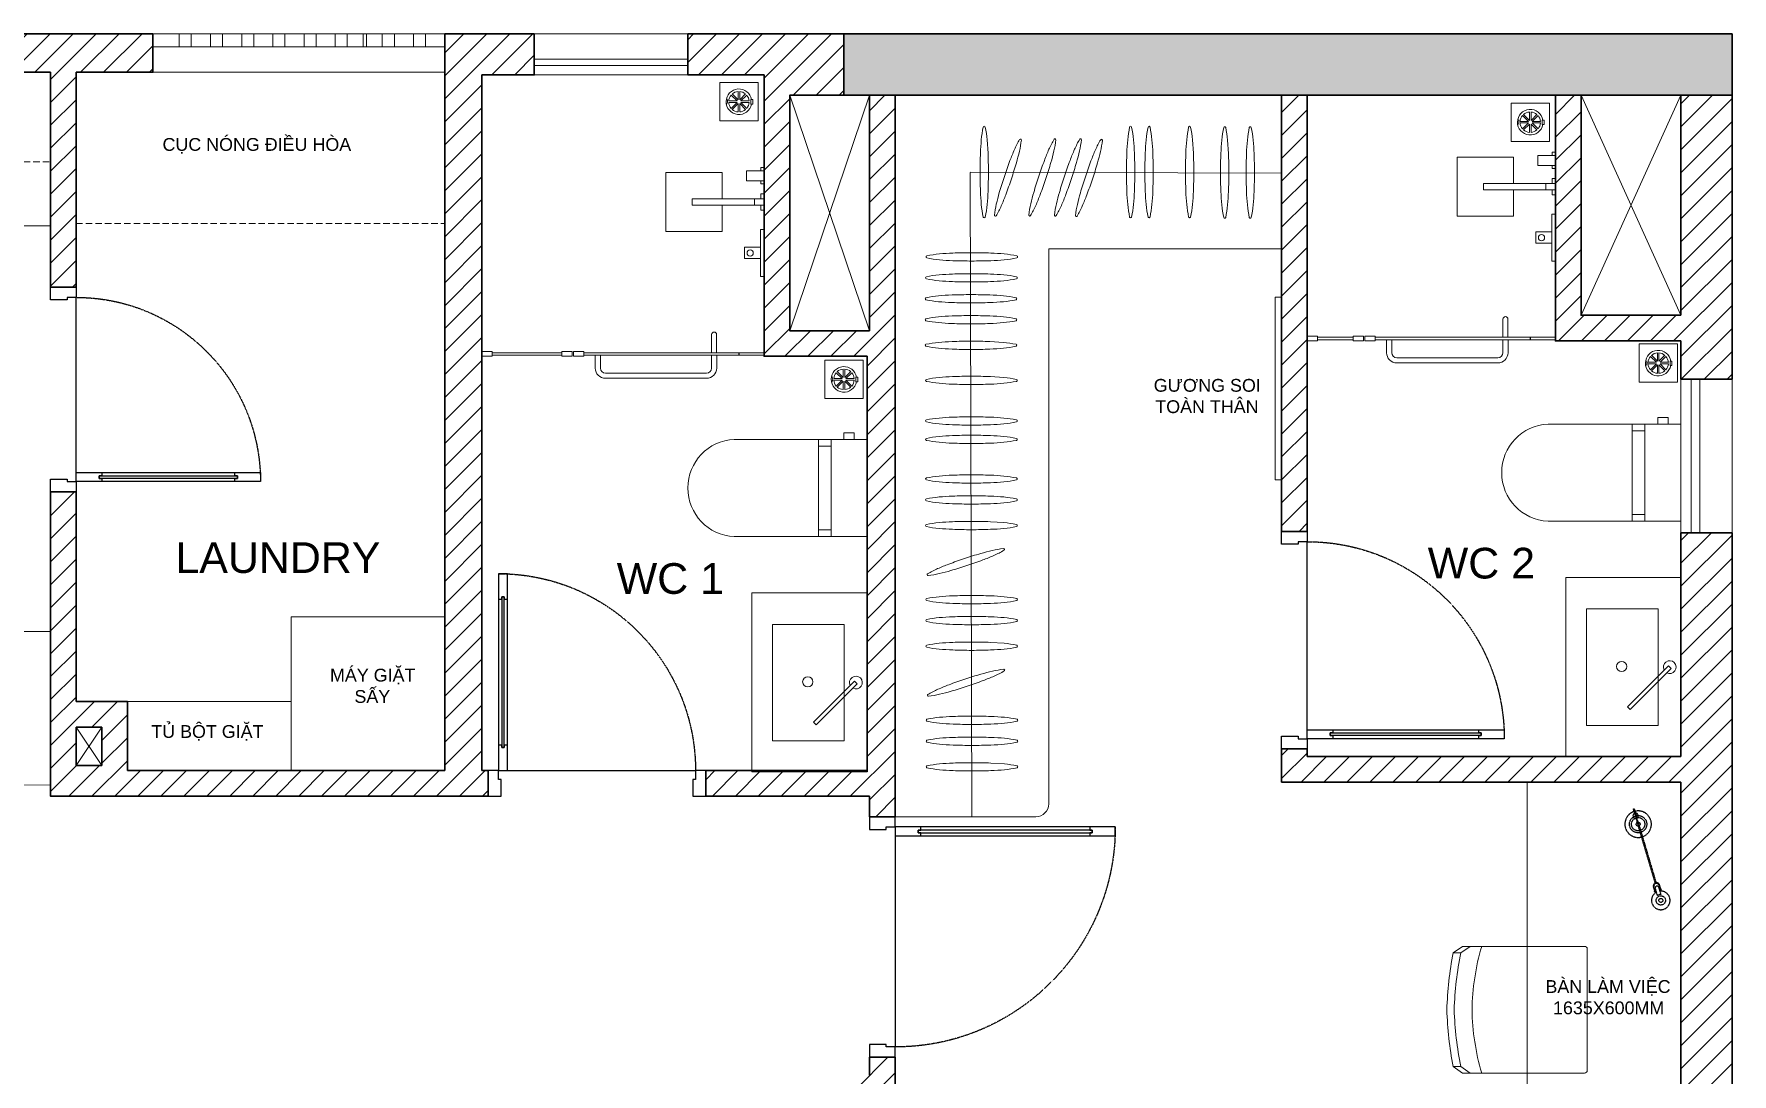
# Model space of a CAD drawing. Header units: millimetres. Extents: x 7780 to 20500, y -15070 to -6359.
# Drawn here: x 13865 to 20500, y -11285 to -7219 of the extents above; entities that cross this region are included whole.
import ezdxf

# ---------------------------------------------------------------- set-up
doc = ezdxf.new("R2010")
doc.units = ezdxf.units.MM
doc.header["$LTSCALE"] = 0.5
for name, pattern in [('DASHED2', [0.375, 0.25, -0.125]), ('HIDDEN', [0.375, 0.25, -0.125]), ('YLD.Studio专用线型012', [9.525, 6.35, -3.175])]:
    doc.linetypes.add(name, pattern=pattern)
for name, color, linetype, lineweight in [('0 TEXT @ 100', 7, 'Continuous', 13), ('01-TBI', 37, 'Continuous', 9), ('07- vatdung_codinh', 35, 'Continuous', 5), ('A-Khuat', 250, 'DASHED2', 13), ('AZ-Furniture', 35, 'Continuous', 9), ('L-0.20', 157, 'Continuous', 20), ('L-Door', 153, 'Continuous', 15), ('L-Fixture', 157, 'Continuous', 13), ('L-Fur', 35, 'Continuous', 13), ('L-Hatch', 251, 'Continuous', 5), ('L-Hatch @ 1', 251, 'Continuous', 5), ('L-Wall', 254, 'Continuous', 30)]:
    doc.layers.add(name, color=color, linetype=linetype, lineweight=lineweight)
doc.styles.add('Text Ghi chú (ANNO)', font='arial.ttf', dxfattribs={"height": 4})
pattern_1 = [(45, (351657.15, 316231.06), (-44.901281, 44.901281), [])]

# ---------------------------------------------------------------- blocks, each defined once
blk = doc.blocks.new('*U5')
at = {"ltscale": 100}
for p, q in [((-75, 200), (-75, 860)), ((-40, 860), (-40, 200))]:
    blk.add_line(p, q, dxfattribs=at)
at = {"color": 8, "ltscale": 100}
blk.add_line((-40, 100), (-900, 100), dxfattribs=at)
at = {"ltscale": 100}
for points in [[(-40, 960), (-40, 860), (-52.5, 860), (-52.5, 870), (-62.5, 870), (-62.5, 860), (-75, 860), (-75, 960)], [(-62.5, 200), (-62.5, 190), (-52.5, 190), (-52.5, 200), (-40, 200), (-40, 100), (-75, 100), (-75, 200)], [(-940, 100), (-900, 100), (-900, 65), (-890, 65), (-890, 0), (-940, 0)], [(-50, 65), (-40, 65), (-40, 100), (0, 100), (0, 0), (-50, 0)]]:
    blk.add_lwpolyline(points, close=True, dxfattribs=at)
at = {"color": 8, "ltscale": 100}
blk.add_lwpolyline([(-62.5, 870), (-52.5, 870), (-52.5, 190), (-62.5, 190)], close=True, dxfattribs=at)
at = {"color": 8, "linetype": 'HIDDEN', "ltscale": 10}
blk.add_arc((-40, 100), 860, 90, 180, dxfattribs=at)
blk = doc.blocks.new('*U6')
at = {"ltscale": 100}
for p, q in [((-75, 200), (-75, 770)), ((-40, 770), (-40, 200))]:
    blk.add_line(p, q, dxfattribs=at)
at = {"color": 8, "ltscale": 100}
blk.add_line((-40, 100), (-810, 100), dxfattribs=at)
at = {"ltscale": 100}
for points in [[(-40, 870), (-40, 770), (-52.5, 770), (-52.5, 780), (-62.5, 780), (-62.5, 770), (-75, 770), (-75, 870)], [(-62.5, 200), (-62.5, 190), (-52.5, 190), (-52.5, 200), (-40, 200), (-40, 100), (-75, 100), (-75, 200)], [(-850, 100), (-810, 100), (-810, 65), (-800, 65), (-800, 0), (-850, 0)], [(-50, 65), (-40, 65), (-40, 100), (0, 100), (0, 0), (-50, 0)]]:
    blk.add_lwpolyline(points, close=True, dxfattribs=at)
at = {"color": 8, "ltscale": 100}
blk.add_lwpolyline([(-62.5, 780), (-52.5, 780), (-52.5, 190), (-62.5, 190)], close=True, dxfattribs=at)
at = {"color": 8, "linetype": 'HIDDEN', "ltscale": 10}
blk.add_arc((-40, 100), 770, 90, 180, dxfattribs=at)
blk = doc.blocks.new('*U7')
at = {"ltscale": 100}
for p, q in [((40, 770), (40, 200)), ((75, 200), (75, 770))]:
    blk.add_line(p, q, dxfattribs=at)
at = {"color": 8, "ltscale": 100}
blk.add_line((40, 100), (810, 100), dxfattribs=at)
at = {"ltscale": 100}
for points in [[(40, 870), (40, 770), (52.5, 770), (52.5, 780), (62.5, 780), (62.5, 770), (75, 770), (75, 870)], [(62.5, 200), (62.5, 190), (52.5, 190), (52.5, 200), (40, 200), (40, 100), (75, 100), (75, 200)], [(50, 65), (40, 65), (40, 100), (0, 100), (0, 0), (50, 0)], [(850, 100), (810, 100), (810, 65), (800, 65), (800, 0), (850, 0)]]:
    blk.add_lwpolyline(points, close=True, dxfattribs=at)
at = {"color": 8, "ltscale": 100}
blk.add_lwpolyline([(62.5, 780), (52.5, 780), (52.5, 190), (62.5, 190)], close=True, dxfattribs=at)
at = {"color": 8, "linetype": 'HIDDEN', "ltscale": 10}
blk.add_arc((40, 100), 770, 360, 90, dxfattribs=at)
blk = doc.blocks.new('*U8')
at = {"ltscale": 100}
for p, q in [((40, 720), (40, 200)), ((75, 200), (75, 720))]:
    blk.add_line(p, q, dxfattribs=at)
at = {"color": 8, "ltscale": 100}
blk.add_line((40, 100), (760, 100), dxfattribs=at)
at = {"ltscale": 100}
for points in [[(40, 820), (40, 720), (52.5, 720), (52.5, 730), (62.5, 730), (62.5, 720), (75, 720), (75, 820)], [(62.5, 200), (62.5, 190), (52.5, 190), (52.5, 200), (40, 200), (40, 100), (75, 100), (75, 200)], [(50, 65), (40, 65), (40, 100), (0, 100), (0, 0), (50, 0)], [(800, 100), (760, 100), (760, 65), (750, 65), (750, 0), (800, 0)]]:
    blk.add_lwpolyline(points, close=True, dxfattribs=at)
at = {"color": 8, "ltscale": 100}
blk.add_lwpolyline([(62.5, 730), (52.5, 730), (52.5, 190), (62.5, 190)], close=True, dxfattribs=at)
at = {"color": 8, "linetype": 'HIDDEN', "ltscale": 10}
blk.add_arc((40, 100), 720, 360, 90, dxfattribs=at)
blk = doc.blocks.new('04家具2室内设计情报局66')
at = {"color": 251, "linetype": 'YLD.Studio专用线型012'}
for p, q in [((3262147, 2604681), (3261679, 2604817)), ((3262149, 2604689), (3261681, 2604825)), ((3262149, 2604689), (3262147, 2604681)), ((3262220, 2604662), (3262148, 2604683)), ((3262221, 2604666), (3262149, 2604687)), ((3262178, 2604672), (3262177, 2604669)), ((3262192, 2604665), (3262177, 2604669)), ((3262178, 2604672), (3262193, 2604668)), ((3262181, 2604673), (3262181, 2604671)), ((3262191, 2604670), (3262190, 2604668)), ((3262193, 2604668), (3262192, 2604665)), ((3262193, 2604668), (3262194, 2604669)), ((3262238, 2604654), (3262193, 2604668)), ((3262240, 2604662), (3262195, 2604675)), ((3262195, 2604673), (3262195, 2604675)), ((3262221, 2604666), (3262220, 2604662)), ((3262240, 2604662), (3262238, 2604654))]:
    blk.add_line(p, q, dxfattribs=at)
for points in [[(3261646, 2604846), (3261593, 2604862, -0.171573), (3261585, 2604833), (3261637, 2604818, 1), (3261646, 2604846, -1)], [(3261663, 2604852), (3261625, 2604863), (3261623, 2604858), (3261662, 2604847, -1), (3261650, 2604809), (3261612, 2604820), (3261611, 2604815), (3261649, 2604804, 1), (3261663, 2604852, -1)]]:
    blk.add_lwpolyline(points, format="xyb", dxfattribs=at)
for points in [[(3261624, 2604853), (3261626, 2604858)], [(3261627, 2604862), (3261628, 2604865), (3261632, 2604863), (3261632, 2604861)], [(3261629, 2604851), (3261630, 2604856)], [(3261618, 2604813), (3261617, 2604811), (3261612, 2604812), (3261613, 2604814)], [(3261616, 2604824), (3261614, 2604819)], [(3261621, 2604823), (3261619, 2604818)]]:
    blk.add_lwpolyline(points, dxfattribs=at)
for centre, radius in [((3261548, 2604859), 35), ((3261548, 2604859), 15), ((3262124, 2604692), 65), ((3262124, 2604692), 50), ((3262124, 2604692), 15)]:
    blk.add_circle(centre, radius, dxfattribs=at)
for centre, radius, start, end in [((3261548, 2604859), 70, 356.1632, 331.416), ((3262124, 2604692), 100, 346.0821, 161.4972), ((3262124, 2604692), 100, 166.0821, 341.4972), ((3262187, 2604674), 20, 355.3266, 332.2527)]:
    blk.add_arc(centre, radius, start, end, dxfattribs=at)
blk = doc.blocks.new('thusan')
for p, q in [((-2526218.1, 85894069.6), (-2526259.1, 85894069.6)), ((-2526218.1, 85894062.1), (-2526259.1, 85894062.1)), ((-2526218.1, 85894069.6), (-2526247.1, 85894098.6)), ((-2526218.1, 85894062.1), (-2526247.1, 85894033.2)), ((-2526212.8, 85894074.9), (-2526241.8, 85894103.9)), ((-2526212.8, 85894056.8), (-2526241.8, 85894027.9)), ((-2526212.8, 85894074.9), (-2526212.8, 85894115.9)), ((-2526212.8, 85894056.8), (-2526212.8, 85894015.9)), ((-2526205.3, 85894074.9), (-2526205.3, 85894115.9)), ((-2526205.3, 85894074.9), (-2526176.4, 85894103.9)), ((-2526205.3, 85894056.8), (-2526205.3, 85894015.9)), ((-2526205.3, 85894056.8), (-2526176.4, 85894027.9)), ((-2526200, 85894069.6), (-2526171.1, 85894098.6)), ((-2526200, 85894069.6), (-2526159.1, 85894069.6)), ((-2526200, 85894062.1), (-2526171.1, 85894033.2)), ((-2526200, 85894062.1), (-2526159.1, 85894062.1))]:
    blk.add_line(p, q)
for points in [[(-2526302.8, 85894159.6), (-2526302.8, 85893972.1), (-2526115.3, 85893972.1), (-2526115.3, 85894159.6)], [(-2526221, 85894133.2), (-2526221, 85894124), (-2526198.9, 85894124), (-2526198.9, 85894133.2)]]:
    blk.add_lwpolyline(points, close=True)
for centre, radius, start, end in [((-2526209.1, 85894065.9), 62.5, 100.97275, 80.63895), ((-2526209.1, 85894065.9), 50, 139.30122, 175.69878), ((-2526209.1, 85894065.9), 50, 184.30122, 220.69878), ((-2526209.1, 85894065.9), 50, 94.30122, 130.69878), ((-2526209.1, 85894065.9), 50, 49.30122, 85.69878), ((-2526209.1, 85894065.9), 50, 4.30122, 40.69878), ((-2526209.1, 85894065.9), 50, 319.30122, 355.69878), ((-2526209.1, 85894065.9), 50, 229.30122, 265.69878), ((-2526208.2, 85893992.4), 18.5, 43.34715, 138.02288), ((-2526209.1, 85894065.9), 50, 274.30122, 310.69878)]:
    blk.add_arc(centre, radius, start, end)
blk = doc.blocks.new('A$C006C667F')
at = {"linetype": 'Continuous'}
for p, q in [((-222.5, 523.7), (-247.5, 487.6)), ((-222.5, 493.9), (-247.5, 457.8)), ((-247.5, 487.6), (-247.5, 10)), ((-222.5, 493.9), (-222.5, 523.7)), ((222.5, 523.7), (247.5, 487.6)), ((222.5, 493.9), (222.5, 523.7)), ((222.5, 493.9), (247.5, 457.8)), ((247.5, 487.6), (247.5, 10)), ((-237.5, 0), (237.5, 0)), ((237.5, 0), (-237.5, 0))]:
    blk.add_line(p, q, dxfattribs=at)
for centre, radius, start, end in [((55, -947.5), 1497.2, 92.10401, 100.67999), ((-55, -947.5), 1497.2, 79.32001, 87.89599), ((43.7, -825), 1345.5, 91.86124, 101.41081), ((-43.7, -825), 1345.5, 78.58919, 88.13876), ((13.6, -470.7), 920.8, 90.84354, 106.47038), ((-13.6, -470.7), 920.8, 73.52962, 89.15646), ((-237.5, 10), 10, 180, 270), ((237.5, 10), 10, 270, 0)]:
    blk.add_arc(centre, radius, start, end, dxfattribs=at)

msp = doc.modelspace()

# ---------------------------------------------------------------- hatches: boundary and pattern name
at = {"layer": 'L-Hatch'}
h = msp.add_hatch(color=256, dxfattribs=at)
h.dxf.hatch_style = 1
h.paths.add_polyline_path([(7980.3, -12549.2), (7780.3, -12549.2), (7780.3, -15069.2), (7980.3, -15069.2)])
h.paths.add_polyline_path([(14430.3, -11869.2), (14130.3, -11869.2), (14130.3, -15069.2), (14430.3, -15069.2)])
h.paths.add_polyline_path([(20500.3, -11779.2), (20220.3, -11779.2), (20220.3, -14309.2), (20500.3, -14309.2)])
h.paths.add_polyline_path([(20500.3, -7219.2), (17030.3, -7219.2), (17030.3, -7459.2), (18740.3, -7459.2), (18840.3, -7459.2), (20500.3, -7459.2)])
at = {"layer": 'L-Hatch @ 1'}
h = msp.add_hatch(dxfattribs=at)
h.set_pattern_fill('ANSI31', color=256, scale=20)
h.set_pattern_definition(pattern_1)
h.paths.add_polyline_path([(7900.3, -7369.2), (8045.3, -7369.2), (8045.3, -7219.2), (7780.3, -7219.2), (7780.3, -7419.2), (7780.3, -12549.2), (7900.3, -12549.2)])
h.paths.add_polyline_path([(13930.3, -7369.2), (13930.3, -8209.2), (14030.3, -8209.2), (14030.3, -7369.2), (14330.3, -7369.2), (14330.3, -7219.2), (9445.3, -7219.2), (9445.3, -7369.2)])
h.paths.add_polyline_path([(15470.3, -7219.2), (15470.3, -7369.2), (15470.3, -10099.2), (14230.3, -10099.2), (14230.3, -9829.2), (14030.3, -9829.2), (14030.3, -9009.2), (13930.3, -9009.2), (13930.3, -10079.2), (13930.3, -10199.2), (15640.3, -10199.2), (15640.3, -10099.2), (15615.3, -10099.2), (15615.3, -7379.2), (15820.3, -7379.2), (15820.3, -7219.2)])
h.paths.add_polyline_path([(14130.3, -9929.2), (14130.3, -10079.2), (14030.3, -10079.2), (14030.3, -9929.2)], flags=16)
h.paths.add_polyline_path([(16818.3, -7459.2), (17030.3, -7459.2), (17030.3, -7219.2), (16420.3, -7219.2), (16420.3, -7379.2), (16718.3, -7379.2), (16718.3, -8479.2), (17120.3, -8479.2), (17120.3, -10099.2), (16490.3, -10099.2), (16490.3, -10199.2), (17130.3, -10199.2), (17130.3, -10279.2), (17230.3, -10279.2), (17230.3, -7459.2), (17130.3, -7459.2), (17130.3, -8379.2), (16818.3, -8379.2)])
h.paths.add_polyline_path([(20500.3, -7459.2), (20300.3, -7459.2), (20300.3, -8319.2), (19910.3, -8319.2), (19910.3, -7459.2), (19810.3, -7459.2), (19810.3, -8419.2), (20300.3, -8419.2), (20300.3, -8569.2), (20500.3, -8569.2)])
h.paths.add_polyline_path([(20500.3, -9169.2), (20300.3, -9169.2), (20300.3, -10044.2), (18840.3, -10044.2), (18840.3, -10014.2), (18740.3, -10014.2), (18740.3, -10144.2), (20300.3, -10144.2), (20300.3, -11779.2), (20500.3, -11779.2)])
h.paths.add_polyline_path([(17130.3, -11389.2), (17130.3, -14869.2), (16930.3, -14869.2), (16930.3, -15069.2), (18130.3, -15069.2), (18130.3, -14869.2), (17230.3, -14869.2), (17230.3, -11219.2), (17130.3, -11219.2), (17130.3, -11289.2), (17080.3, -11289.2), (17080.3, -11389.2)])
h.paths.add_polyline_path([(13070.3, -11389.2), (13070.3, -11289.2), (11060.3, -11289.2), (11060.3, -11389.2), (11060.3, -13869.2), (10815.3, -13869.2), (10815.3, -14069.2), (10960.3, -14069.2), (10960.3, -14869.2), (10960.3, -15069.2), (11400.3, -15069.2), (11400.3, -14869.2), (11160.3, -14869.2), (11160.3, -11389.2)])
h = msp.add_hatch(dxfattribs=at)
h.set_pattern_fill('ANSI31', color=256, scale=20)
h.set_pattern_definition(pattern_1)
h.paths.add_polyline_path([(18840.3, -7459.2), (18740.3, -7459.2), (18740.3, -9164.2), (18840.3, -9164.2)])

# ---------------------------------------------------------------- linework, layer by layer
at = {"layer": '07- vatdung_codinh'}
for points in [[(14870.3, -9498.4), (14870.3, -10099.2), (15470.3, -10099.2), (15470.3, -9498.4)], [(14230.3, -9829.2), (14870.3, -9829.2), (14870.3, -10099.2), (14230.3, -10099.2)]]:
    msp.add_lwpolyline(points, close=True, dxfattribs=at)
at = {"layer": 'A-Khuat', "ltscale": 200}
msp.add_line((14030.3, -7959.6), (15470.3, -7959.6), dxfattribs=at)
msp.add_lwpolyline([(10862.8, -7719.2), (13930.3, -7719.2), (13930.3, -7369.2), (10862.8, -7369.2)], close=True, dxfattribs=at)
at = {"layer": 'AZ-Furniture', "ltscale": 2}
for p, q in [((19772.3, -7828.5), (19772.3, -7803.8)), ((16680.3, -7888.5), (16680.3, -7863.8)), ((20110.2, -8744.2), (19781.2, -8744.2)), ((16930.2, -8804.2), (16601.2, -8804.2)), ((20110.2, -8770.3), (20159.9, -8770.3)), ((16930.2, -8830.3), (16979.9, -8830.3)), ((20110.2, -9124.3), (19781.2, -9124.3)), ((20110.2, -9098.2), (20159.9, -9098.2)), ((16930.2, -9184.3), (16601.2, -9184.3)), ((16930.2, -9158.2), (16979.9, -9158.2)), ((17071.6, -9749.3), (16911.3, -9909.5)), ((17082.2, -9759.9), (17071.6, -9749.3)), ((20251.6, -9689.3), (20091.3, -9849.5)), ((20101.9, -9860.1), (20262.2, -9699.9)), ((20262.2, -9699.9), (20251.6, -9689.3)), ((16921.9, -9920.1), (17082.2, -9759.9)), ((20091.3, -9849.5), (20101.9, -9860.1)), ((16911.3, -9909.5), (16921.9, -9920.1))]:
    msp.add_line(p, q, dxfattribs=at)
for points in [[(19810.3, -7733.7), (19741.5, -7733.7), (19741.5, -7693.8), (19810.3, -7693.8)], [(16718.3, -7793.7), (16649.5, -7793.7), (16649.5, -7753.8), (16718.3, -7753.8)], [(19810.3, -7803.8), (19528.5, -7803.8), (19528.5, -7828.5), (19810.3, -7828.5)], [(16718.3, -7863.8), (16436.5, -7863.8), (16436.5, -7888.5), (16718.3, -7888.5)], [(19810.3, -7923.5), (19796.7, -7923.5), (19796.7, -8107.6), (19810.3, -8107.6)], [(16718.3, -7983.5), (16704.7, -7983.5), (16704.7, -8167.6), (16718.3, -8167.6)], [(19796.7, -7993.3), (19733, -7993.3), (19733, -8037.7), (19796.7, -8037.7)], [(16704.7, -8053.3), (16641, -8053.3), (16641, -8097.7), (16704.7, -8097.7)], [(20110.2, -8744.2), (20159.9, -8744.2), (20159.9, -9124.3), (20110.2, -9124.3)], [(20159.9, -8744.2), (20300.3, -8744.2), (20300.3, -9124.3), (20159.9, -9124.3)], [(16930.2, -8804.2), (16979.9, -8804.2), (16979.9, -9184.3), (16930.2, -9184.3)], [(16979.9, -8804.2), (17120.3, -8804.2), (17120.3, -9184.3), (16979.9, -9184.3)], [(19850.3, -9344.2), (20300.3, -9344.2), (20300.3, -10044.2), (19850.3, -10044.2)], [(16670.3, -9404.2), (17120.3, -9404.2), (17120.3, -10104.2), (16670.3, -10104.2)], [(20211.2, -9467.2), (20211.2, -9922.2), (19931.2, -9922.2), (19931.2, -9467.2)], [(17031.2, -9527.2), (17031.2, -9982.2), (16751.2, -9982.2), (16751.2, -9527.2)], [(19700.3, -10144.2), (20300.3, -10144.2), (20300.3, -11779.2), (19700.3, -11779.2)]]:
    msp.add_lwpolyline(points, close=True, dxfattribs=at)
for points in [[(19796.8, -7733.7), (19796.8, -7745.7), (19810.3, -7745.7), (19810.3, -7681.8), (19796.8, -7681.8), (19796.8, -7693.8)], [(16554.4, -7863.8), (16554.4, -7761.2), (16334.4, -7761.2), (16334.4, -7991.2), (16554.4, -7991.2), (16554.4, -7888.5)], [(16704.8, -7793.7), (16704.8, -7805.7), (16718.3, -7805.7), (16718.3, -7741.8), (16704.8, -7741.8), (16704.8, -7753.8)], [(19646.4, -7803.8), (19646.4, -7701.2), (19426.4, -7701.2), (19426.4, -7931.2), (19646.4, -7931.2), (19646.4, -7828.5)], [(19796.8, -7828.5), (19796.8, -7848.1), (19810.3, -7848.1), (19810.3, -7784.2), (19796.8, -7784.2), (19796.8, -7803.8)], [(16704.8, -7888.5), (16704.8, -7908.1), (16718.3, -7908.1), (16718.3, -7844.2), (16704.8, -7844.2), (16704.8, -7863.8)], [(20210, -8744.2), (20210, -8719), (20250.1, -8719), (20250.1, -8744.2)], [(17030, -8804.2), (17030, -8779), (17070.1, -8779), (17070.1, -8804.2)]]:
    msp.add_lwpolyline(points, dxfattribs=at)
for centre in [(19755.7, -8015.5), (16663.7, -8075.5)]:
    msp.add_circle(centre, 12.1, dxfattribs=at)
for centre, radius, start, end in [((19790.6, -8934.2), 190.3, 92.81379, 267.18621), ((16610.6, -8994.2), 190.3, 92.81379, 267.18621), ((17780.3, -10229.2), 50, 270, 0)]:
    msp.add_arc(centre, radius, start, end, dxfattribs=at)
at = {"layer": 'AZ-Furniture', "ltscale": 2, "extrusion": (0, 0, -1)}
for centre, major_axis, start_param, end_param in [((20068.8, -9691.9), (-14.1, 14.1), 4.712389, 10.995574), ((20256.9, -9694.6), (-17.7, -17.7), 0.304693, 5.978493), ((16888.8, -9751.9), (-14.1, 14.1), 4.712389, 10.995574), ((17076.9, -9754.6), (-17.7, -17.7), 0.304693, 5.978493)]:
    msp.add_ellipse(centre, major_axis=major_axis, ratio=1, start_param=start_param, end_param=end_param, dxfattribs=at)
at = {"layer": 'L-0.20'}
for points in [[(15470.3, -7219.2), (14330.3, -7219.2), (14330.3, -7269), (15470.3, -7269)], [(14480, -7269), (14433, -7269), (14433, -7219.2), (14480, -7219.2)], [(14602, -7269), (14555, -7269), (14555, -7219.2), (14602, -7219.2)], [(14723.9, -7269), (14676.9, -7269), (14676.9, -7219.2), (14723.9, -7219.2)], [(14845.8, -7269), (14798.8, -7269), (14798.8, -7219.2), (14845.8, -7219.2)], [(14967.7, -7269), (14920.7, -7269), (14920.7, -7219.2), (14967.7, -7219.2)], [(15089.6, -7269), (15042.6, -7269), (15042.6, -7219.2), (15089.6, -7219.2)], [(15151.5, -7269), (15164.5, -7269), (15164.5, -7219.2), (15151.5, -7219.2)], [(15273.4, -7269), (15226.4, -7269), (15226.4, -7219.2), (15273.4, -7219.2)], [(15395.4, -7269), (15348.4, -7269), (15348.4, -7219.2), (15395.4, -7219.2)]]:
    msp.add_lwpolyline(points, close=True, dxfattribs=at)
at = {"layer": 'L-Door'}
msp.add_line((14330.3, -7369.2), (15470.3, -7369.2), dxfattribs=at)
for points in [[(15820.3, -7219.2), (16420.3, -7219.2), (16420.3, -7379.2), (15820.3, -7379.2)], [(16420.3, -7317.5), (15820.3, -7317.5), (15820.3, -7342), (16420.3, -7342)], [(20500.3, -8569.2), (20300.3, -8569.2), (20300.3, -9169.2), (20500.3, -9169.2)], [(20374.1, -8569.2), (20340.3, -8569.2), (20340.3, -9169.2), (20374.1, -9169.2)]]:
    msp.add_lwpolyline(points, close=True, dxfattribs=at)
at = {"layer": 'L-Fixture'}
for p, q in [((19605.1, -8334.2), (19605.1, -8405.2)), ((19624.7, -8334.2), (19624.7, -8405.2)), ((16513.1, -8394.2), (16513.1, -8465.2)), ((16532.7, -8394.2), (16532.7, -8465.2)), ((18840.3, -8401.2), (18880.3, -8401.2)), ((18840.3, -8419.2), (18840.3, -8401.2)), ((18880.3, -8419.2), (18840.3, -8419.2)), ((18880.3, -8419.2), (18880.3, -8401.2)), ((19020.4, -8401.2), (19060.4, -8401.2)), ((19020.4, -8419.2), (19020.4, -8401.2)), ((19060.4, -8419.2), (19020.4, -8419.2)), ((19060.4, -8419.2), (19060.4, -8401.2)), ((19065.4, -8401.2), (19105.4, -8401.2)), ((19065.4, -8419.2), (19065.4, -8401.2)), ((19105.4, -8419.2), (19065.4, -8419.2)), ((19105.4, -8419.2), (19105.4, -8401.2)), ((19711.1, -8405.2), (19105.4, -8405.2)), ((19105.4, -8415.2), (19711.1, -8415.2)), ((19150.4, -8415.2), (19150.4, -8465.2)), ((19170.4, -8465.2), (19170.4, -8415.2)), ((19605.1, -8415.2), (19605.1, -8465.2)), ((19625.1, -8465.2), (19625.1, -8415.2)), ((19711.1, -8415.2), (19711.1, -8405.2)), ((15615.3, -8461.2), (15655.3, -8461.2)), ((15615.3, -8479.2), (15615.3, -8461.2)), ((15655.3, -8479.2), (15615.3, -8479.2)), ((15655.3, -8479.2), (15655.3, -8461.2)), ((15928.4, -8461.2), (15968.4, -8461.2)), ((15928.4, -8479.2), (15928.4, -8461.2)), ((15968.4, -8479.2), (15928.4, -8479.2)), ((15968.4, -8479.2), (15968.4, -8461.2)), ((15973.4, -8461.2), (16013.4, -8461.2)), ((15973.4, -8479.2), (15973.4, -8461.2)), ((16013.4, -8479.2), (15973.4, -8479.2)), ((16013.4, -8479.2), (16013.4, -8461.2)), ((16619.1, -8465.2), (16013.4, -8465.2)), ((16013.4, -8475.2), (16619.1, -8475.2)), ((16058.4, -8475.2), (16058.4, -8525.2)), ((16078.4, -8525.2), (16078.4, -8475.2)), ((16513.1, -8475.2), (16513.1, -8525.2)), ((16533.1, -8525.2), (16533.1, -8475.2)), ((16619.1, -8475.2), (16619.1, -8465.2)), ((19585.1, -8485.2), (19190.4, -8485.2)), ((16493.1, -8545.2), (16098.4, -8545.2)), ((19190.4, -8505.2), (19585.1, -8505.2)), ((16098.4, -8565.2), (16493.1, -8565.2))]:
    msp.add_line(p, q, dxfattribs=at)
for points in [[(19020.4, -8405.2), (18880.4, -8405.2), (18880.4, -8415.2), (19020.4, -8415.2)], [(15928.4, -8465.2), (15655.3, -8465.2), (15655.3, -8475.2), (15928.4, -8475.2)]]:
    msp.add_lwpolyline(points, close=True, dxfattribs=at)
for points in [[(19810.3, -8415.2), (19713.1, -8415.2), (19713.1, -8405.2), (19810.3, -8405.2)], [(16718.3, -8475.2), (16621.1, -8475.2), (16621.1, -8465.2), (16718.3, -8465.2)]]:
    msp.add_lwpolyline(points, dxfattribs=at)
for centre, radius, start, end in [((19614.9, -8334.2), 9.77, 0, 180), ((16522.9, -8394.2), 9.77, 0, 180), ((19190.4, -8465.2), 40, 180, 270), ((19190.4, -8465.2), 20, 180, 270), ((19585.1, -8465.2), 40, 270, 0), ((19585.1, -8465.2), 20, 270, 0), ((16098.4, -8525.2), 40, 180, 270), ((16098.4, -8525.2), 20, 180, 270), ((16493.1, -8525.2), 40, 270, 0), ((16493.1, -8525.2), 20, 270, 0)]:
    msp.add_arc(centre, radius, start, end, dxfattribs=at)
at = {"layer": 'L-Fur'}
for points in [[(10862.8, -7969.2), (13930.3, -7969.2), (13930.3, -7369.2), (10862.8, -7369.2)], [(18715.6, -8247.9), (18740.3, -8247.9), (18740.3, -8962.9), (18715.6, -8962.9)], [(12130.3, -9555.3), (13930.3, -9555.3), (13930.3, -10155.3), (12130.3, -10149.2)]]:
    msp.add_lwpolyline(points, close=True, dxfattribs=at)
for points in [[(17830.3, -8059.2), (18740.3, -8059.2), (18740.3, -7459.2), (17230.3, -7459.2)], [(17780.3, -10279.2), (17230.3, -10279.2), (17230.3, -7459.2)], [(17523.6, -7759), (18740.3, -7762.9)], [(17529.5, -10279.2), (17523.6, -7760.7)], [(17230.3, -8059.2), (17230.3, -8059.2)], [(17830.3, -8059.2), (17830.3, -10229.2)]]:
    msp.add_lwpolyline(points, dxfattribs=at)
for points in [[(17578.4, -7580.1, -0.352393), (17582.3, -7583.2, -0.03129), (17589.9, -7632.6), (17593.2, -7685.1, -0.009388), (17594.6, -7759.2, -0.009388), (17593.2, -7833.3, -0.013226), (17589.9, -7885.9, -0.03129), (17582.3, -7935.2, -0.352393), (17578.4, -7938.3, -0.352393), (17574.5, -7935.2, -0.03129), (17566.9, -7885.9, -0.013226), (17563.5, -7833.3, -0.009388), (17562.1, -7759.2, -0.009388), (17563.5, -7685.1, -0.013226), (17566.9, -7632.6, -0.03129), (17574.5, -7583.2, -0.352393)], [(17720.9, -7630.4, -0.35207), (17723.3, -7634.2, -0.031454), (17715.9, -7677.8, -0.013299), (17704, -7723, -0.00944), (17684.4, -7785.8, -0.00944), (17662.5, -7847.8, -0.013299), (17644.9, -7891.1, -0.031454), (17624.7, -7930.5, -0.35207), (17620.5, -7932.1, -0.35207), (17618.1, -7928.3, -0.031454), (17625.5, -7884.6, -0.013299), (17637.3, -7839.5, -0.00944), (17656.9, -7776.7, -0.00944), (17678.9, -7714.6, -0.013299), (17696.4, -7671.4, -0.031454), (17716.7, -7632, -0.35207)], [(17855.5, -7629.4, -0.35207), (17857.9, -7633.1, -0.031454), (17850.6, -7676.8, -0.013299), (17838.7, -7722, -0.00944), (17819.1, -7784.8, -0.00944), (17797.2, -7846.8, -0.013299), (17779.6, -7890.1, -0.031454), (17759.3, -7929.5, -0.35207), (17755.2, -7931, -0.35207), (17752.8, -7927.3, -0.031454), (17760.1, -7883.6, -0.013299), (17772, -7838.5, -0.00944), (17791.6, -7775.6, -0.00944), (17813.5, -7713.6, -0.013299), (17831.1, -7670.3, -0.031454), (17851.4, -7631, -0.35207)], [(17955.6, -7629.4, -0.35207), (17958, -7633.1, -0.031454), (17950.7, -7676.8, -0.013299), (17938.8, -7722, -0.00944), (17919.2, -7784.8, -0.00944), (17897.3, -7846.8, -0.013299), (17879.7, -7890.1, -0.031454), (17859.4, -7929.5, -0.35207), (17855.3, -7931, -0.35207), (17852.9, -7927.3, -0.031454), (17860.2, -7883.6, -0.013299), (17872.1, -7838.5, -0.00944), (17891.7, -7775.6, -0.00944), (17913.6, -7713.6, -0.013299), (17931.2, -7670.3, -0.031454), (17951.5, -7631, -0.35207)], [(18150.3, -7580.1, -0.352393), (18154.2, -7583.3, -0.03129), (18161.8, -7632.6, -0.013226), (18165.2, -7685.1, -0.009388), (18166.6, -7759.2, -0.009388), (18165.2, -7833.4, -0.013226), (18161.8, -7885.9, -0.03129), (18154.2, -7935.2, -0.352393), (18150.3, -7938.3, -0.352393), (18146.5, -7935.2, -0.03129), (18138.9, -7885.9, -0.013226), (18135.5, -7833.4, -0.009388), (18134.1, -7759.2, -0.009388), (18135.5, -7685.1, -0.013226), (18138.9, -7632.6, -0.03129), (18146.5, -7583.3, -0.352393)], [(18222.2, -7580.1, -0.352393), (18226.1, -7583.3, -0.03129), (18233.7, -7632.6, -0.013226), (18237.1, -7685.1, -0.009388), (18238.5, -7759.2, -0.009388), (18237.1, -7833.4, -0.013226), (18233.7, -7885.9, -0.03129), (18226.1, -7935.2, -0.352393), (18222.2, -7938.3, -0.352393), (18218.4, -7935.2, -0.03129), (18210.8, -7885.9, -0.013226), (18207.4, -7833.4, -0.009388), (18206, -7759.2, -0.009388), (18207.4, -7685.1, -0.013226), (18210.8, -7632.6, -0.03129), (18218.4, -7583.3, -0.352393)], [(18380.9, -7580.1, -0.352393), (18384.8, -7583.3, -0.03129), (18392.4, -7632.6), (18395.8, -7685.1, -0.009388), (18397.2, -7759.2, -0.009388), (18395.8, -7833.4, -0.013226), (18392.4, -7885.9, -0.03129), (18384.8, -7935.2, -0.352393), (18380.9, -7938.3, -0.352393), (18377.1, -7935.2, -0.03129), (18369.5, -7885.9, -0.013226), (18366.1, -7833.4, -0.009388), (18364.7, -7759.2, -0.009388), (18366.1, -7685.1, -0.013226), (18369.5, -7632.6, -0.03129), (18377.1, -7583.3, -0.352393)], [(18517.9, -7581.8, -0.352393), (18521.7, -7584.9, -0.03129), (18529.3, -7634.2), (18532.7, -7686.8, -0.009388), (18534.1, -7760.9, -0.009388), (18532.7, -7835, -0.013226), (18529.3, -7887.5, -0.03129), (18521.7, -7936.9, -0.352393), (18517.9, -7940, -0.352393), (18514, -7936.9, -0.03129), (18506.4, -7887.5, -0.013226), (18503, -7835, -0.009388), (18501.6, -7760.9, -0.009388), (18503, -7686.8, -0.013226), (18506.4, -7634.2, -0.03129), (18514, -7584.9, -0.352393)], [(18618, -7581.8, -0.352393), (18621.8, -7584.9, -0.03129), (18629.5, -7634.2, -0.013226), (18632.8, -7686.8, -0.009388), (18634.2, -7760.9, -0.009388), (18632.8, -7835, -0.013226), (18629.5, -7887.5, -0.03129), (18621.8, -7936.9, -0.352393), (18618, -7940, -0.352393), (18614.1, -7936.9, -0.03129), (18606.5, -7887.5, -0.013226), (18603.1, -7835, -0.009388), (18601.7, -7760.9, -0.009388), (18603.1, -7686.8, -0.013226), (18606.5, -7634.2, -0.03129), (18614.1, -7584.9, -0.352393)], [(18037.5, -7631.2, -0.35207), (18039.9, -7634.9, -0.031454), (18032.6, -7678.6, -0.013299), (18020.7, -7723.7, -0.00944), (18001.1, -7786.6, -0.00944), (17979.2, -7848.6, -0.013299), (17961.6, -7891.9, -0.031454), (17941.3, -7931.2, -0.35207), (17937.2, -7932.8, -0.35207), (17934.8, -7929.1, -0.031454), (17942.2, -7885.4, -0.013299), (17954, -7840.2, -0.00944), (17973.6, -7777.4, -0.00944), (17995.5, -7715.4, -0.013299), (18013.1, -7672.1, -0.031454), (18033.4, -7632.7, -0.35207)], [(17708.9, -8090.7, 0.352393), (17705.8, -8086.8, 0.03129), (17656.5, -8079.2, 0.013226), (17604, -8075.8, 0.009388), (17529.8, -8074.5, 0.009388), (17455.7, -8075.8, 0.013226), (17403.2, -8079.2, 0.03129), (17353.9, -8086.8, 0.352393), (17350.8, -8090.7, 0.352393), (17353.9, -8094.6, 0.03129), (17403.2, -8102.2, 0.013226), (17455.7, -8105.6, 0.009388), (17529.8, -8106.9, 0.009388), (17604, -8105.6, 0.013226), (17656.5, -8102.2, 0.03129), (17705.8, -8094.6, 0.352393)], [(17707.3, -8172.6, 0.352393), (17704.2, -8168.7, 0.03129), (17654.9, -8161.1, 0.013226), (17602.3, -8157.7, 0.009388), (17528.2, -8156.4, 0.009388), (17454.1, -8157.7, 0.013226), (17401.6, -8161.1, 0.03129), (17352.2, -8168.7, 0.352393), (17349.1, -8172.6, 0.352393), (17352.2, -8176.5, 0.03129), (17401.6, -8184.1, 0.013226), (17454.1, -8187.5, 0.009388), (17528.2, -8188.8, 0.009388), (17602.3, -8187.5, 0.013226), (17654.9, -8184.1, 0.03129), (17704.2, -8176.5, 0.352393)], [(17705.7, -8254.5, 0.352393), (17702.6, -8250.6, 0.03129), (17653.2, -8243, 0.013226), (17600.7, -8239.6, 0.009388), (17526.6, -8238.3, 0.009388), (17452.5, -8239.6, 0.013226), (17399.9, -8243, 0.03129), (17350.6, -8250.6, 0.352393), (17347.5, -8254.5, 0.352393), (17350.6, -8258.4, 0.03129), (17399.9, -8266, 0.013226), (17452.5, -8269.4, 0.009388), (17526.6, -8270.7, 0.009388), (17600.7, -8269.4, 0.013226), (17653.2, -8266, 0.03129), (17702.6, -8258.4, 0.352393)], [(17705.7, -8336.4, 0.352393), (17702.6, -8332.5, 0.03129), (17653.2, -8324.9, 0.013226), (17600.7, -8321.6, 0.009388), (17526.6, -8320.2, 0.009388), (17452.5, -8321.6, 0.013226), (17399.9, -8324.9, 0.03129), (17350.6, -8332.5, 0.352393), (17347.5, -8336.4, 0.352393), (17350.6, -8340.3, 0.03129), (17399.9, -8347.9, 0.013226), (17452.5, -8351.3, 0.009388), (17526.6, -8352.6, 0.009388), (17600.7, -8351.3, 0.013226), (17653.2, -8347.9, 0.03129), (17702.6, -8340.3, 0.352393)], [(17705.7, -8436.5, 0.352393), (17702.6, -8432.6, 0.03129), (17653.2, -8425), (17600.7, -8421.7, 0.009388), (17526.6, -8420.3, 0.009388), (17452.5, -8421.7, 0.013226), (17399.9, -8425, 0.03129), (17350.6, -8432.6, 0.352393), (17347.5, -8436.5, 0.352393), (17350.6, -8440.4, 0.03129), (17399.9, -8448, 0.013226), (17452.5, -8451.4, 0.009388), (17526.6, -8452.8, 0.009388), (17600.7, -8451.4, 0.013226), (17653.2, -8448, 0.03129), (17702.6, -8440.4, 0.352393)], [(17707.3, -8573.4, 0.352393), (17704.2, -8569.6, 0.03129), (17654.9, -8561.9), (17602.3, -8558.6, 0.009388), (17528.2, -8557.2, 0.009388), (17454.1, -8558.6, 0.013226), (17401.6, -8561.9, 0.03129), (17352.2, -8569.6, 0.352393), (17349.1, -8573.4, 0.352393), (17352.2, -8577.3, 0.03129), (17401.6, -8584.9, 0.013226), (17454.1, -8588.3, 0.009388), (17528.2, -8589.7, 0.009388), (17602.3, -8588.3, 0.013226), (17654.9, -8584.9, 0.03129), (17704.2, -8577.3, 0.352393)], [(17707.3, -8732.1, 0.352393), (17704.2, -8728.2, 0.03129), (17654.9, -8720.6, 0.013226), (17602.3, -8717.3, 0.009388), (17528.2, -8715.9, 0.009388), (17454.1, -8717.3, 0.013226), (17401.6, -8720.6, 0.03129), (17352.2, -8728.2, 0.352393), (17349.1, -8732.1, 0.352393), (17352.2, -8736, 0.03129), (17401.6, -8743.6, 0.013226), (17454.1, -8747, 0.009388), (17528.2, -8748.4, 0.009388), (17602.3, -8747, 0.013226), (17654.9, -8743.6, 0.03129), (17704.2, -8736, 0.352393)], [(17707.3, -8804, 0.352393), (17704.2, -8800.1, 0.03129), (17654.9, -8792.5, 0.013226), (17602.3, -8789.2, 0.009388), (17528.2, -8787.8, 0.009388), (17454.1, -8789.2, 0.013226), (17401.6, -8792.5, 0.03129), (17352.2, -8800.1, 0.352393), (17349.1, -8804, 0.352393), (17352.2, -8807.9, 0.03129), (17401.6, -8815.5, 0.013226), (17454.1, -8818.9, 0.009388), (17528.2, -8820.3, 0.009388), (17602.3, -8818.9, 0.013226), (17654.9, -8815.5, 0.03129), (17704.2, -8807.9, 0.352393)], [(17707.3, -8959, 0.352393), (17704.2, -8955.1, 0.03129), (17654.9, -8947.5, 0.013226), (17602.3, -8944.1, 0.009388), (17528.2, -8942.7, 0.009388), (17454.1, -8944.1, 0.013226), (17401.6, -8947.5, 0.03129), (17352.2, -8955.1, 0.352393), (17349.1, -8959, 0.352393), (17352.2, -8962.9, 0.03129), (17401.6, -8970.5, 0.013226), (17454.1, -8973.8, 0.009388), (17528.2, -8975.2, 0.009388), (17602.3, -8973.8, 0.013226), (17654.9, -8970.5, 0.03129), (17704.2, -8962.9, 0.352393)], [(17707.3, -9040.9, 0.352393), (17704.2, -9037, 0.03129), (17654.9, -9029.4, 0.013226), (17602.3, -9026, 0.009388), (17528.2, -9024.6, 0.009388), (17454.1, -9026, 0.013226), (17401.6, -9029.4, 0.03129), (17352.2, -9037, 0.352393), (17349.1, -9040.9, 0.352393), (17352.2, -9044.8, 0.03129), (17401.6, -9052.4, 0.013226), (17454.1, -9055.7, 0.009388), (17528.2, -9057.1, 0.009388), (17602.3, -9055.7, 0.013226), (17654.9, -9052.4, 0.03129), (17704.2, -9044.8, 0.352393)], [(17707.3, -9141, 0.352393), (17704.2, -9137.1, 0.03129), (17654.9, -9129.5), (17602.3, -9126.1, 0.009388), (17528.2, -9124.7, 0.009388), (17454.1, -9126.1, 0.013226), (17401.6, -9129.5, 0.03129), (17352.2, -9137.1, 0.352393), (17349.1, -9141, 0.352393), (17352.2, -9144.9, 0.03129), (17401.6, -9152.5, 0.013226), (17454.1, -9155.8, 0.009388), (17528.2, -9157.2, 0.009388), (17602.3, -9155.8, 0.013226), (17654.9, -9152.5, 0.03129), (17704.2, -9144.9, 0.352393)], [(17657, -9233.5, 0.35207), (17653.3, -9231.1, 0.031454), (17609.6, -9238.5, 0.013299), (17564.5, -9250.3, 0.00944), (17501.7, -9269.9, 0.00944), (17439.6, -9291.9, 0.013299), (17396.3, -9309.4, 0.031454), (17357, -9329.7, 0.35207), (17355.4, -9333.9, 0.35207), (17359.1, -9336.3, 0.031454), (17402.8, -9328.9, 0.013299), (17448, -9317, 0.00944), (17510.8, -9297.4, 0.00944), (17572.8, -9275.5, 0.013299), (17616.1, -9257.9, 0.031454), (17655.5, -9237.7, 0.35207)], [(17708.4, -9430.6, 0.352393), (17705.3, -9426.7, 0.03129), (17656, -9419.1, 0.013226), (17603.4, -9415.7, 0.009388), (17529.3, -9414.4, 0.009388), (17455.2, -9415.7, 0.013226), (17402.7, -9419.1, 0.03129), (17353.4, -9426.7, 0.352393), (17350.2, -9430.6, 0.352393), (17353.4, -9434.5, 0.03129), (17402.7, -9442.1, 0.013226), (17455.2, -9445.5, 0.009388), (17529.3, -9446.8, 0.009388), (17603.4, -9445.5, 0.013226), (17656, -9442.1, 0.03129), (17705.3, -9434.5, 0.352393)], [(17708.4, -9512.5, 0.352393), (17705.3, -9508.6, 0.03129), (17656, -9501, 0.013226), (17603.4, -9497.6, 0.009388), (17529.3, -9496.3, 0.009388), (17455.2, -9497.6, 0.013226), (17402.7, -9501, 0.03129), (17353.4, -9508.6, 0.352393), (17350.2, -9512.5, 0.352393), (17353.4, -9516.4, 0.03129), (17402.7, -9524, 0.013226), (17455.2, -9527.4, 0.009388), (17529.3, -9528.7, 0.009388), (17603.4, -9527.4, 0.013226), (17656, -9524, 0.03129), (17705.3, -9516.4, 0.352393)], [(17708.4, -9612.6, 0.352393), (17705.3, -9608.7, 0.03129), (17656, -9601.1), (17603.4, -9597.8, 0.009388), (17529.3, -9596.4, 0.009388), (17455.2, -9597.8, 0.013226), (17402.7, -9601.1, 0.03129), (17353.4, -9608.7, 0.352393), (17350.2, -9612.6, 0.352393), (17353.4, -9616.5, 0.03129), (17402.7, -9624.1, 0.013226), (17455.2, -9627.5, 0.009388), (17529.3, -9628.9, 0.009388), (17603.4, -9627.5, 0.013226), (17656, -9624.1, 0.03129), (17705.3, -9616.5, 0.352393)], [(17658.2, -9705.1, 0.35207), (17654.4, -9702.7, 0.031454), (17610.7, -9710.1, 0.013299), (17565.6, -9722, 0.00944), (17502.8, -9741.6, 0.00944), (17440.7, -9763.5, 0.013299), (17397.5, -9781.1, 0.031454), (17358.1, -9801.3, 0.35207), (17356.5, -9805.5, 0.35207), (17360.2, -9807.9, 0.031454), (17403.9, -9800.5, 0.013299), (17449.1, -9788.7, 0.00944), (17511.9, -9769.1, 0.00944), (17573.9, -9747.1, 0.013299), (17617.2, -9729.6, 0.031454), (17656.6, -9709.3, 0.35207)], [(17709.5, -9902.2, 0.352393), (17706.4, -9898.3, 0.03129), (17657.1, -9890.7, 0.013226), (17604.6, -9887.4, 0.009388), (17530.4, -9886, 0.009388), (17456.3, -9887.4, 0.013226), (17403.8, -9890.7, 0.03129), (17354.5, -9898.3, 0.352393), (17351.3, -9902.2, 0.352393), (17354.5, -9906.1, 0.03129), (17403.8, -9913.7, 0.013226), (17456.3, -9917.1, 0.009388), (17530.4, -9918.5, 0.009388), (17604.6, -9917.1, 0.013226), (17657.1, -9913.7, 0.03129), (17706.4, -9906.1, 0.352393)], [(17709.5, -9984.1, 0.352393), (17706.4, -9980.2, 0.03129), (17657.1, -9972.6, 0.013226), (17604.6, -9969.3, 0.009388), (17530.4, -9967.9, 0.009388), (17456.3, -9969.3, 0.013226), (17403.8, -9972.6, 0.03129), (17354.5, -9980.2, 0.352393), (17351.3, -9984.1, 0.352393), (17354.5, -9988, 0.03129), (17403.8, -9995.6, 0.013226), (17456.3, -9999, 0.009388), (17530.4, -10000.4, 0.009388), (17604.6, -9999, 0.013226), (17657.1, -9995.6, 0.03129), (17706.4, -9988, 0.352393)], [(17709.5, -10084.2, 0.352393), (17706.4, -10080.4, 0.03129), (17657.1, -10072.7), (17604.6, -10069.4, 0.009388), (17530.4, -10068, 0.009388), (17456.3, -10069.4, 0.013226), (17403.8, -10072.7, 0.03129), (17354.5, -10080.4, 0.352393), (17351.3, -10084.2, 0.352393), (17354.5, -10088.1, 0.03129), (17403.8, -10095.7, 0.013226), (17456.3, -10099.1, 0.009388), (17530.4, -10100.5, 0.009388), (17604.6, -10099.1, 0.013226), (17657.1, -10095.7, 0.03129), (17706.4, -10088.1, 0.352393)]]:
    msp.add_lwpolyline(points, format="xyb", close=True, dxfattribs=at)
at = {"layer": 'L-Hatch'}
for p, q in [((16818.3, -7459.2), (17130.3, -8379.2)), ((17130.3, -7459.2), (16818.3, -8379.2)), ((19910.3, -8319.2), (20300.3, -7459.2)), ((20300.3, -8319.2), (19910.3, -7459.2)), ((14030.3, -9929.2), (14130.3, -10079.2)), ((14130.3, -9929.2), (14030.3, -10079.2))]:
    msp.add_line(p, q, dxfattribs=at)
at = {"layer": 'L-Wall'}
for p, q in [((18740.3, -9164.2), (18740.3, -7459.2)), ((18740.3, -7459.2), (18840.3, -7459.2)), ((18840.3, -9164.2), (18840.3, -7459.2)), ((18740.3, -9164.2), (18840.3, -9164.2)), ((20300.3, -9169.2), (20300.3, -10044.2)), ((20500.3, -9169.2), (20300.3, -9169.2)), ((20500.3, -11779.2), (20500.3, -9169.2)), ((17120.3, -9229.2), (17120.3, -10104.2)), ((14030.3, -9929.2), (14030.3, -10079.2)), ((18740.3, -10014.2), (18740.3, -10144.2)), ((18740.3, -10014.2), (18840.3, -10014.2)), ((18840.3, -10014.2), (18840.3, -10044.2)), ((14130.3, -10079.2), (14030.3, -10079.2)), ((18840.3, -10044.2), (20300.3, -10044.2)), ((18740.3, -10144.2), (20300.3, -10144.2)), ((20300.3, -10144.2), (20300.3, -11779.2))]:
    msp.add_line(p, q, dxfattribs=at)
for points in [[(14030.3, -7369.2), (14330.3, -7369.2), (14330.3, -7219.2), (9445.3, -7219.2), (9445.3, -7369.2), (13930.3, -7369.2)], [(15615.3, -7379.2), (15820.3, -7379.2), (15820.3, -7219.2), (15470.3, -7219.2), (15470.3, -7369.2)], [(16718.3, -7379.2), (16420.3, -7379.2), (16420.3, -7219.2), (17030.3, -7219.2), (17030.3, -7219.2)], [(18840.3, -7459.2), (20500.3, -7459.2), (20500.3, -7219.2), (17030.3, -7219.2), (17030.3, -7459.2), (18740.3, -7459.2)], [(13930.3, -7369.2), (13930.3, -8209.2), (14030.3, -8209.2), (14030.3, -7369.2)], [(15470.3, -7369.2), (15470.3, -10099.2)], [(15615.3, -10099.2), (15615.3, -7379.2)], [(17120.3, -10099.2), (17120.3, -8479.2), (16718.3, -8479.2), (16718.3, -7379.2)], [(17130.3, -8379.2), (16818.3, -8379.2), (16818.3, -7459.2), (17030.3, -7459.2)], [(17130.3, -10199.2), (17130.3, -10279.2), (17230.3, -10279.2), (17230.3, -7459.2), (17130.3, -7459.2), (17130.3, -8379.2)], [(19810.3, -7459.2), (19810.3, -8419.2), (20300.3, -8419.2)], [(19910.3, -7459.2), (19910.3, -8319.2), (20300.3, -8319.2)], [(20300.3, -8419.2), (20300.3, -8569.2), (20500.3, -8569.2), (20500.3, -7459.2), (20300.3, -7459.2), (20300.3, -8319.2)], [(14030.3, -9829.2), (14030.3, -9009.2), (13930.3, -9009.2), (13930.3, -10079.2)], [(14230.3, -10099.2), (14230.3, -9829.2), (14030.3, -9829.2)], [(14130.3, -10079.2), (14130.3, -9929.2), (14030.3, -9929.2)], [(13930.3, -10079.2), (13930.3, -10199.2), (15640.3, -10199.2), (15640.3, -10099.2), (15615.3, -10099.2)], [(15470.3, -10099.2), (14230.3, -10099.2)], [(17120.3, -10099.2), (16490.3, -10099.2), (16490.3, -10199.2), (17130.3, -10199.2)], [(17230.3, -14869.2), (17230.3, -11219.2), (17130.3, -11219.2), (17130.3, -11289.2)]]:
    msp.add_lwpolyline(points, dxfattribs=at)

# ---------------------------------------------------------------- block references
at = {"xscale": -1, "rotation": 270}
for name, p in [('*U8', (13930.3, -9009.2)), ('*U7', (18740.3, -10014.2)), ('*U5', (17130.3, -10279.2))]:
    msp.add_blockref(name, p, dxfattribs=at)
at = {"xscale": -1}
msp.add_blockref('*U6', (15640.3, -10199.2), dxfattribs=at)
at = {"color": 8, "linetype": 'Continuous', "xscale": 0.5184000000000001, "yscale": 0.5184000000000001, "zscale": 0.5184000000000001, "rotation": 122.7204776993837}
msp.add_blockref('04家具2室内设计情报局66', (2070242.2, -703170.5), dxfattribs=at)
at = {"layer": '01-TBI', "xscale": -0.8000000007450581, "yscale": 0.8000000007450581, "zscale": 0.8000000007450581, "rotation": 270}
for p in [(-68698633, 2013483), (-68695541, 2013403), (-68695041, 2012461.3), (-68698222.5, 2012397.7)]:
    msp.add_blockref('thusan', p, dxfattribs=at)
at = {"layer": 'L-Fur', "xscale": -1, "rotation": 90}
msp.add_blockref('A$C006C667F', (19934.4, -11033.7), dxfattribs=at)

# ---------------------------------------------------------------- texts
at = {"layer": '0 TEXT @ 100', "ltscale": 60, "attachment_point": 1, "style": 'Text Ghi chú (ANNO)'}
for s, insert, char_height in [('\\pi729.46102;CỤC NÓNG ĐIỀU HÒA', (13638.1, -7626.2), 50), ('\\pi892.25093;GƯƠNG SOI\\P\\pi898.33892;TOÀN THÂN', (17348.4, -8567.9), 50), ('\\pi702.68067;LAUNDRY', (13715.4, -9206.3), 120), ('\\pi903.30822;WC 1', (15239, -9288), 120), ('\\pi892.3396;WC 2', (18419, -9228), 120), ('\\pi932.85461;MÁY GIẶT\\P\\pi1028.40372;SẤY', (14089.1, -9700.8), 50), ('\\pi878.71068;TỦ BỘT GIẶT', (13445, -9921.1), 50), ('\\pi855.84233;BÀN LÀM VIỆC\\P\\pi885.4467;1635X600MM', (18915.3, -10918), 50)]:
    msp.add_mtext_dynamic_manual_height_columns(s, width=2192.892, gutter_width=2000, heights=[0], dxfattribs=dict(at, insert=insert, char_height=char_height))

doc.saveas('drawing.dxf')
